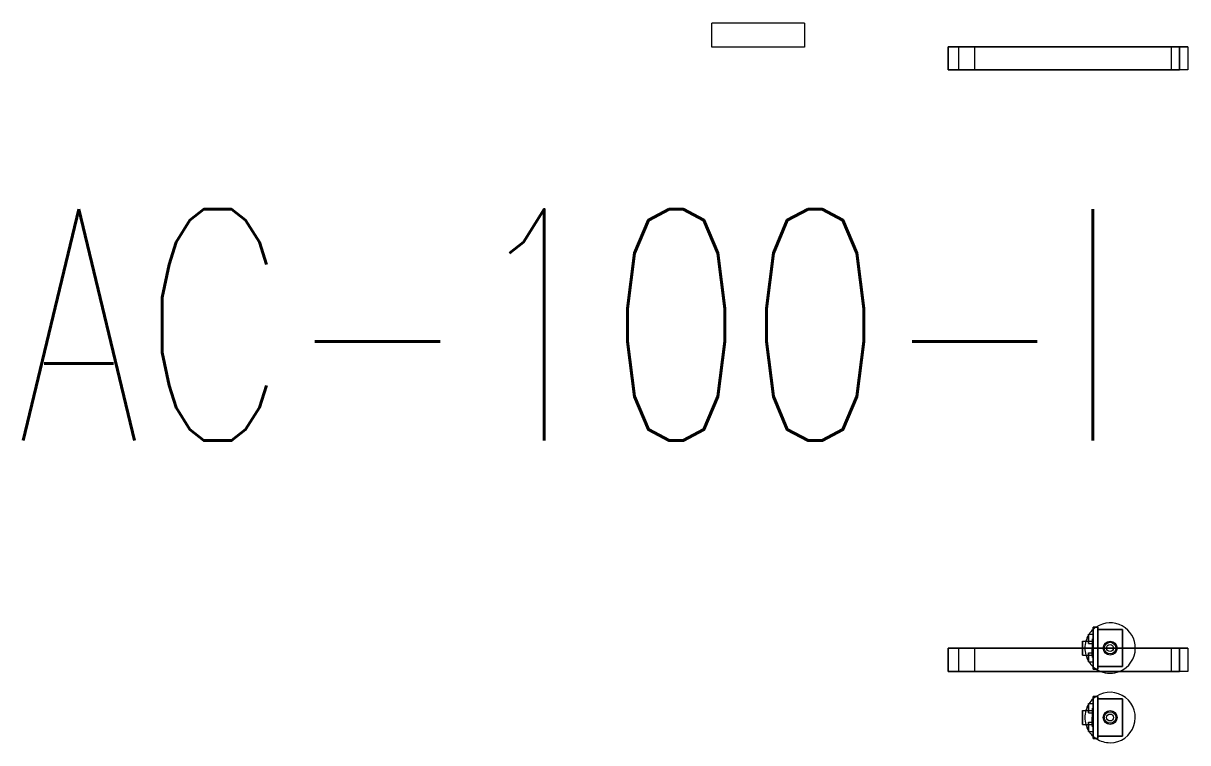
# Model space of a CAD drawing. Header units: inches. Extents: x -430764 to 256483, y 7374 to 217374.
# Drawn here: x -258189 to -253160, y 117419 to 120529 of the extents above; entities that cross this region are included whole.
import ezdxf
from ezdxf.enums import TextEntityAlignment as Align

# ---------------------------------------------------------------- set-up
doc = ezdxf.new("R2010")
doc.units = ezdxf.units.IN
doc.header["$MEASUREMENT"] = 0
doc.layers.add('CABLETRAYLAYOUT-EMBED 2_DWG$0$DwgTemplate', color=7, linetype='Continuous', lineweight=9)
doc.layers.add('Labels', color=7, linetype='Continuous', lineweight=5)
doc.styles.add('HZTXT', font='simplexs.shx', dxfattribs={"width": 0.7, "bigfont": 'hztxt.shx'})

msp = doc.modelspace()

# ---------------------------------------------------------------- linework, layer by layer
at = {"layer": 'CABLETRAYLAYOUT-EMBED 2_DWG$0$DwgTemplate', "color": 252, "linetype": 'Continuous'}
for p, q in [((-255215.30904, 120425.70192), (-255215.30904, 120528.82592)), ((-254815.30904, 120528.82592), (-255215.30904, 120528.82592)), ((-254815.30904, 120528.82592), (-254815.30904, 120425.70192)), ((-254815.30904, 120425.70192), (-255215.30904, 120425.70192)), ((-254194.94433, 120327.26392), (-254194.94433, 120427.26392)), ((-254194.94433, 120327.26392), (-254194.94433, 120427.26392)), ((-254194.94433, 120427.26392), (-254194.94433, 120327.26392)), ((-254194.94433, 120427.26392), (-254194.94433, 120327.26392)), ((-253194.94433, 120427.26392), (-254194.94433, 120427.26392)), ((-253194.94433, 120427.26392), (-254194.94433, 120427.26392)), ((-254194.94433, 120427.26392), (-253194.94433, 120427.26392)), ((-253194.94433, 120427.26392), (-254194.94433, 120427.26392)), ((-253230.29967, 120427.26392), (-254149.53849, 120427.26392)), ((-253230.29967, 120427.26392), (-254149.53849, 120427.26392)), ((-254078.82781, 120427.26392), (-254149.53849, 120427.26392)), ((-254078.82781, 120427.26392), (-254149.53849, 120427.26392)), ((-254149.53849, 120427.26392), (-254149.53849, 120327.26392)), ((-254149.53849, 120427.26392), (-254149.53849, 120327.26392)), ((-254078.82781, 120427.26392), (-253194.94433, 120427.26392)), ((-253194.94433, 120427.26392), (-254078.82781, 120427.26392)), ((-254078.82781, 120327.26392), (-254078.82781, 120427.26392)), ((-254078.82781, 120327.26392), (-254078.82781, 120427.26392)), ((-253230.29967, 120327.26392), (-253230.29967, 120427.26392)), ((-253230.29967, 120327.26392), (-253230.29967, 120427.26392)), ((-253230.29967, 120427.26392), (-253159.589, 120427.26392)), ((-253230.29967, 120427.26392), (-253159.589, 120427.26392)), ((-253194.94433, 120427.26392), (-253159.589, 120427.26392)), ((-253159.589, 120427.26392), (-253194.94433, 120427.26392)), ((-253194.94433, 120427.26392), (-253194.94433, 120327.26392)), ((-253194.94433, 120427.26392), (-253194.94433, 120327.26392)), ((-253194.94433, 120327.26392), (-253194.94433, 120427.26392)), ((-253194.94433, 120327.26392), (-253194.94433, 120427.26392)), ((-253159.589, 120427.26392), (-253159.589, 120327.26392)), ((-253159.589, 120427.26392), (-253159.589, 120327.26392)), ((-254194.94433, 120327.26392), (-253194.94433, 120327.26392)), ((-253194.94433, 120327.26392), (-254194.94433, 120327.26392)), ((-253194.94433, 120327.26392), (-254194.94433, 120327.26392)), ((-253194.94433, 120327.26392), (-254194.94433, 120327.26392)), ((-254149.53849, 120327.26392), (-253230.29967, 120327.26392)), ((-253230.29967, 120327.26392), (-254149.53849, 120327.26392)), ((-254149.53849, 120327.26392), (-254078.82781, 120327.26392)), ((-254149.53849, 120327.26392), (-254078.82781, 120327.26392)), ((-253194.94433, 120327.26392), (-254078.82781, 120327.26392)), ((-253194.94433, 120327.26392), (-254078.82781, 120327.26392)), ((-253159.589, 120327.26392), (-253230.29967, 120327.26392)), ((-253159.589, 120327.26392), (-253230.29967, 120327.26392)), ((-253159.589, 120327.26392), (-253194.94433, 120327.26392)), ((-253159.589, 120327.26392), (-253194.94433, 120327.26392)), ((-253568.3593, 117919.26392), (-253548.3593, 117919.26392)), ((-253568.3593, 117919.26392), (-253548.3593, 117919.26392)), ((-253548.3593, 117919.26392), (-253568.3593, 117919.26392)), ((-253548.3593, 117919.26392), (-253568.3593, 117919.26392)), ((-253568.3593, 117737.26392), (-253568.3593, 117919.26392)), ((-253568.3593, 117737.26392), (-253568.3593, 117919.26392)), ((-253568.3593, 117919.26392), (-253568.3593, 117827.26392)), ((-253568.3593, 117919.26392), (-253568.3593, 117827.26392)), ((-253548.3593, 117919.26392), (-253548.3593, 117737.26392)), ((-253548.3593, 117919.26392), (-253548.3593, 117737.26392)), ((-253548.3593, 117827.26392), (-253548.3593, 117919.26392)), ((-253548.3593, 117827.26392), (-253548.3593, 117919.26392)), ((-253548.3593, 117748.26392), (-253548.3593, 117908.26392)), ((-253548.3593, 117748.26392), (-253548.3593, 117908.26392)), ((-253441.3593, 117908.26392), (-253548.3593, 117908.26392)), ((-253441.3593, 117908.26392), (-253548.3593, 117908.26392)), ((-253548.3593, 117908.26392), (-253548.3593, 117748.26392)), ((-253548.3593, 117908.26392), (-253548.3593, 117748.26392)), ((-253548.3593, 117908.26392), (-253441.3593, 117908.26392)), ((-253548.3593, 117908.26392), (-253441.3593, 117908.26392)), ((-253441.3593, 117827.26392), (-253441.3593, 117908.26392)), ((-253441.3593, 117827.26392), (-253441.3593, 117908.26392)), ((-253441.3593, 117908.26392), (-253441.3593, 117748.26392)), ((-253441.3593, 117908.26392), (-253441.3593, 117748.26392)), ((-253613.3593, 117827.26392), (-253613.3593, 117858.26392)), ((-253613.3593, 117858.26392), (-253613.3593, 117798.26392)), ((-253613.3593, 117827.26392), (-253613.3593, 117858.26392)), ((-253613.3593, 117858.26392), (-253613.3593, 117798.26392)), ((-253613.3593, 117858.26392), (-253588.3593, 117858.26392)), ((-253588.3593, 117848.26392), (-253588.3593, 117888.26392)), ((-253588.3593, 117888.26392), (-253588.3593, 117848.26392)), ((-253588.3593, 117848.26392), (-253588.3593, 117888.26392)), ((-253588.3593, 117888.26392), (-253588.3593, 117848.26392)), ((-253588.3593, 117888.26392), (-253568.3593, 117888.26392)), ((-253588.3593, 117858.26392), (-253568.3593, 117858.26392)), ((-253588.3593, 117848.26392), (-253571.3593, 117848.26392)), ((-253568.3593, 117868.26392), (-253571.3593, 117868.26392)), ((-253568.3593, 117868.26392), (-253571.3593, 117868.26392)), ((-253571.3593, 117868.26392), (-253571.3593, 117827.26392)), ((-253571.3593, 117868.26392), (-253571.3593, 117827.26392)), ((-253571.3593, 117868.26392), (-253571.3593, 117788.26392)), ((-253571.3593, 117868.26392), (-253571.3593, 117788.26392)), ((-253571.3593, 117788.26392), (-253571.3593, 117868.26392)), ((-253571.3593, 117788.26392), (-253571.3593, 117868.26392)), ((-253571.3593, 117868.26392), (-253568.3593, 117868.26392)), ((-253571.3593, 117868.26392), (-253568.3593, 117868.26392)), ((-253571.3593, 117868.26392), (-253568.3593, 117868.26392)), ((-253571.3593, 117868.26392), (-253568.3593, 117868.26392)), ((-253568.3593, 117868.26392), (-253571.3593, 117868.26392)), ((-253568.3593, 117868.26392), (-253571.3593, 117868.26392)), ((-253571.3593, 117788.26392), (-253571.3593, 117868.26392)), ((-253571.3593, 117788.26392), (-253571.3593, 117868.26392)), ((-253571.3593, 117848.26392), (-253568.3593, 117848.26392)), ((-253568.3593, 117888.26392), (-253568.3593, 117848.26392)), ((-253568.3593, 117848.26392), (-253568.3593, 117888.26392)), ((-253568.3593, 117788.26392), (-253568.3593, 117868.26392)), ((-253568.3593, 117788.26392), (-253568.3593, 117868.26392)), ((-253568.3593, 117868.26392), (-253568.3593, 117788.26392)), ((-253568.3593, 117868.26392), (-253568.3593, 117788.26392)), ((-253568.3593, 117788.26392), (-253568.3593, 117868.26392)), ((-253568.3593, 117788.26392), (-253568.3593, 117868.26392)), ((-253568.3593, 117868.26392), (-253568.3593, 117788.26392)), ((-253568.3593, 117868.26392), (-253568.3593, 117788.26392)), ((-253568.3593, 117858.26392), (-253568.3593, 117798.26392)), ((-253568.3593, 117798.26392), (-253568.3593, 117858.26392)), ((-254194.94433, 117827.26392), (-254194.94433, 117727.26392)), ((-254194.94433, 117827.26392), (-254194.94433, 117727.26392)), ((-253194.94433, 117827.26392), (-254194.94433, 117827.26392)), ((-253194.94433, 117827.26392), (-254194.94433, 117827.26392)), ((-254194.94433, 117727.26392), (-254194.94433, 117827.26392)), ((-254194.94433, 117727.26392), (-254194.94433, 117827.26392)), ((-254194.94433, 117827.26392), (-253194.94433, 117827.26392)), ((-253194.94433, 117827.26392), (-254194.94433, 117827.26392)), ((-254149.53849, 117827.26392), (-254149.53849, 117727.26392)), ((-254149.53849, 117827.26392), (-254149.53849, 117727.26392)), ((-254078.82781, 117827.26392), (-254149.53849, 117827.26392)), ((-254078.82781, 117827.26392), (-254149.53849, 117827.26392)), ((-253230.29967, 117827.26392), (-254149.53849, 117827.26392)), ((-253230.29967, 117827.26392), (-254149.53849, 117827.26392)), ((-254078.82781, 117827.26392), (-253194.94433, 117827.26392)), ((-253194.94433, 117827.26392), (-254078.82781, 117827.26392)), ((-254078.82781, 117727.26392), (-254078.82781, 117827.26392)), ((-254078.82781, 117727.26392), (-254078.82781, 117827.26392)), ((-253613.3593, 117798.26392), (-253613.3593, 117827.26392)), ((-253613.3593, 117798.26392), (-253613.3593, 117827.26392)), ((-253613.3593, 117798.26392), (-253588.3593, 117798.26392)), ((-253588.3593, 117768.26392), (-253588.3593, 117808.26392)), ((-253588.3593, 117808.26392), (-253588.3593, 117768.26392)), ((-253588.3593, 117768.26392), (-253588.3593, 117808.26392)), ((-253588.3593, 117808.26392), (-253588.3593, 117768.26392)), ((-253588.3593, 117808.26392), (-253571.8593, 117808.26392)), ((-253588.3593, 117798.26392), (-253568.3593, 117798.26392)), ((-253571.8593, 117828.07652), (-253571.8593, 117829.49073)), ((-253571.8593, 117828.07652), (-253571.8593, 117829.49073)), ((-253571.8593, 117827.26392), (-253571.8593, 117829.49073)), ((-253571.8593, 117829.49073), (-253571.8593, 117827.26392)), ((-253571.8593, 117829.49073), (-253571.3593, 117829.49073)), ((-253571.8593, 117829.49073), (-253571.3593, 117829.49073)), ((-253571.8593, 117828.07652), (-253571.8593, 117792.72118)), ((-253571.8593, 117828.07652), (-253571.8593, 117792.72118)), ((-253570.8593, 117828.07652), (-253571.8593, 117828.07652)), ((-253570.8593, 117828.07652), (-253571.8593, 117828.07652)), ((-253571.8593, 117794.13539), (-253571.8593, 117827.26392)), ((-253571.8593, 117827.26392), (-253571.8593, 117794.13539)), ((-253571.8593, 117808.26392), (-253568.3593, 117808.26392)), ((-253571.3593, 117794.13539), (-253571.8593, 117794.13539)), ((-253571.3593, 117794.13539), (-253571.8593, 117794.13539)), ((-253571.8593, 117794.13539), (-253571.8593, 117792.72118)), ((-253571.8593, 117794.13539), (-253571.8593, 117792.72118)), ((-253571.3593, 117829.49073), (-253570.8593, 117829.49073)), ((-253571.3593, 117829.49073), (-253570.8593, 117829.49073)), ((-253571.3593, 117827.26392), (-253571.3593, 117788.26392)), ((-253571.3593, 117827.26392), (-253571.3593, 117788.26392)), ((-253570.8593, 117794.13539), (-253571.3593, 117794.13539)), ((-253570.8593, 117794.13539), (-253571.3593, 117794.13539)), ((-253570.8593, 117829.49073), (-253570.8593, 117828.07652)), ((-253570.8593, 117829.49073), (-253570.8593, 117828.07652)), ((-253570.8593, 117829.49073), (-253570.8593, 117794.13539)), ((-253570.8593, 117829.49073), (-253570.8593, 117794.13539)), ((-253570.8593, 117792.72118), (-253570.8593, 117828.07652)), ((-253570.8593, 117828.07652), (-253570.8593, 117792.72118)), ((-253570.8593, 117792.72118), (-253570.8593, 117794.13539)), ((-253570.8593, 117792.72118), (-253570.8593, 117794.13539)), ((-253568.3593, 117827.26392), (-253568.3593, 117737.26392)), ((-253568.3593, 117827.26392), (-253568.3593, 117737.26392)), ((-253568.3593, 117808.26392), (-253568.3593, 117768.26392)), ((-253568.3593, 117768.26392), (-253568.3593, 117808.26392)), ((-253548.3593, 117737.26392), (-253548.3593, 117827.26392)), ((-253548.3593, 117737.26392), (-253548.3593, 117827.26392)), ((-253441.3593, 117748.26392), (-253441.3593, 117827.26392)), ((-253441.3593, 117748.26392), (-253441.3593, 117827.26392)), ((-253230.29967, 117727.26392), (-253230.29967, 117827.26392)), ((-253230.29967, 117727.26392), (-253230.29967, 117827.26392)), ((-253230.29967, 117827.26392), (-253159.589, 117827.26392)), ((-253230.29967, 117827.26392), (-253159.589, 117827.26392)), ((-253194.94433, 117827.26392), (-253159.589, 117827.26392)), ((-253159.589, 117827.26392), (-253194.94433, 117827.26392)), ((-253194.94433, 117727.26392), (-253194.94433, 117827.26392)), ((-253194.94433, 117727.26392), (-253194.94433, 117827.26392)), ((-253194.94433, 117827.26392), (-253194.94433, 117727.26392)), ((-253194.94433, 117827.26392), (-253194.94433, 117727.26392)), ((-253159.589, 117827.26392), (-253159.589, 117727.26392)), ((-253159.589, 117827.26392), (-253159.589, 117727.26392)), ((-253588.3593, 117768.26392), (-253568.3593, 117768.26392)), ((-253571.8593, 117792.72118), (-253571.3593, 117792.72118)), ((-253571.8593, 117792.72118), (-253571.3593, 117792.72118)), ((-253571.3593, 117792.72118), (-253570.8593, 117792.72118)), ((-253571.3593, 117792.72118), (-253570.8593, 117792.72118)), ((-253571.3593, 117788.26392), (-253568.3593, 117788.26392)), ((-253571.3593, 117788.26392), (-253568.3593, 117788.26392)), ((-253568.3593, 117788.26392), (-253571.3593, 117788.26392)), ((-253568.3593, 117788.26392), (-253571.3593, 117788.26392)), ((-253571.3593, 117788.26392), (-253568.3593, 117788.26392)), ((-253571.3593, 117788.26392), (-253568.3593, 117788.26392)), ((-253568.3593, 117788.26392), (-253571.3593, 117788.26392)), ((-253568.3593, 117788.26392), (-253571.3593, 117788.26392)), ((-253548.3593, 117748.26392), (-253441.3593, 117748.26392)), ((-253548.3593, 117748.26392), (-253441.3593, 117748.26392)), ((-253441.3593, 117748.26392), (-253548.3593, 117748.26392)), ((-253441.3593, 117748.26392), (-253548.3593, 117748.26392)), ((-254194.94433, 117727.26392), (-253194.94433, 117727.26392)), ((-253194.94433, 117727.26392), (-254194.94433, 117727.26392)), ((-253194.94433, 117727.26392), (-254194.94433, 117727.26392)), ((-253194.94433, 117727.26392), (-254194.94433, 117727.26392)), ((-254149.53849, 117727.26392), (-254078.82781, 117727.26392)), ((-254149.53849, 117727.26392), (-254078.82781, 117727.26392)), ((-254149.53849, 117727.26392), (-253230.29967, 117727.26392)), ((-253230.29967, 117727.26392), (-254149.53849, 117727.26392)), ((-253194.94433, 117727.26392), (-254078.82781, 117727.26392)), ((-253194.94433, 117727.26392), (-254078.82781, 117727.26392)), ((-253568.3593, 117737.26392), (-253548.3593, 117737.26392)), ((-253568.3593, 117737.26392), (-253548.3593, 117737.26392)), ((-253548.3593, 117737.26392), (-253568.3593, 117737.26392)), ((-253548.3593, 117737.26392), (-253568.3593, 117737.26392)), ((-253159.589, 117727.26392), (-253230.29967, 117727.26392)), ((-253159.589, 117727.26392), (-253230.29967, 117727.26392)), ((-253159.589, 117727.26392), (-253194.94433, 117727.26392)), ((-253159.589, 117727.26392), (-253194.94433, 117727.26392)), ((-253568.3593, 117437.26392), (-253568.3593, 117619.26392)), ((-253568.3593, 117437.26392), (-253568.3593, 117619.26392)), ((-253548.3593, 117619.26392), (-253568.3593, 117619.26392)), ((-253548.3593, 117619.26392), (-253568.3593, 117619.26392)), ((-253568.3593, 117619.26392), (-253548.3593, 117619.26392)), ((-253568.3593, 117619.26392), (-253548.3593, 117619.26392)), ((-253568.3593, 117619.26392), (-253568.3593, 117437.26392)), ((-253568.3593, 117619.26392), (-253568.3593, 117437.26392)), ((-253548.3593, 117619.26392), (-253548.3593, 117437.26392)), ((-253548.3593, 117619.26392), (-253548.3593, 117437.26392)), ((-253548.3593, 117437.26392), (-253548.3593, 117619.26392)), ((-253548.3593, 117437.26392), (-253548.3593, 117619.26392)), ((-253441.3593, 117608.26392), (-253548.3593, 117608.26392)), ((-253441.3593, 117608.26392), (-253548.3593, 117608.26392)), ((-253548.3593, 117608.26392), (-253548.3593, 117448.26392)), ((-253548.3593, 117608.26392), (-253548.3593, 117448.26392)), ((-253548.3593, 117448.26392), (-253548.3593, 117608.26392)), ((-253548.3593, 117448.26392), (-253548.3593, 117608.26392)), ((-253548.3593, 117608.26392), (-253441.3593, 117608.26392)), ((-253548.3593, 117608.26392), (-253441.3593, 117608.26392)), ((-253441.3593, 117608.26392), (-253441.3593, 117448.26392)), ((-253441.3593, 117608.26392), (-253441.3593, 117448.26392)), ((-253441.3593, 117448.26392), (-253441.3593, 117608.26392)), ((-253441.3593, 117448.26392), (-253441.3593, 117608.26392)), ((-253613.3593, 117498.26392), (-253613.3593, 117558.26392)), ((-253613.3593, 117558.26392), (-253613.3593, 117498.26392)), ((-253613.3593, 117498.26392), (-253613.3593, 117558.26392)), ((-253613.3593, 117558.26392), (-253613.3593, 117498.26392)), ((-253613.3593, 117558.26392), (-253588.3593, 117558.26392)), ((-253588.3593, 117548.26392), (-253588.3593, 117588.26392)), ((-253588.3593, 117588.26392), (-253588.3593, 117548.26392)), ((-253588.3593, 117548.26392), (-253588.3593, 117588.26392)), ((-253588.3593, 117588.26392), (-253588.3593, 117548.26392)), ((-253588.3593, 117588.26392), (-253568.3593, 117588.26392)), ((-253588.3593, 117558.26392), (-253568.3593, 117558.26392)), ((-253588.3593, 117548.26392), (-253571.3593, 117548.26392)), ((-253571.3593, 117488.26392), (-253571.3593, 117568.26392)), ((-253571.3593, 117488.26392), (-253571.3593, 117568.26392)), ((-253571.3593, 117568.26392), (-253568.3593, 117568.26392)), ((-253571.3593, 117568.26392), (-253568.3593, 117568.26392)), ((-253568.3593, 117568.26392), (-253571.3593, 117568.26392)), ((-253568.3593, 117568.26392), (-253571.3593, 117568.26392)), ((-253568.3593, 117568.26392), (-253571.3593, 117568.26392)), ((-253568.3593, 117568.26392), (-253571.3593, 117568.26392)), ((-253571.3593, 117568.26392), (-253571.3593, 117488.26392)), ((-253571.3593, 117568.26392), (-253571.3593, 117488.26392)), ((-253571.3593, 117568.26392), (-253568.3593, 117568.26392)), ((-253571.3593, 117568.26392), (-253568.3593, 117568.26392)), ((-253571.3593, 117568.26392), (-253571.3593, 117488.26392)), ((-253571.3593, 117568.26392), (-253571.3593, 117488.26392)), ((-253571.3593, 117488.26392), (-253571.3593, 117568.26392)), ((-253571.3593, 117488.26392), (-253571.3593, 117568.26392)), ((-253571.3593, 117548.26392), (-253568.3593, 117548.26392)), ((-253568.3593, 117588.26392), (-253568.3593, 117548.26392)), ((-253568.3593, 117548.26392), (-253568.3593, 117588.26392)), ((-253568.3593, 117568.26392), (-253568.3593, 117488.26392)), ((-253568.3593, 117568.26392), (-253568.3593, 117488.26392)), ((-253568.3593, 117488.26392), (-253568.3593, 117568.26392)), ((-253568.3593, 117488.26392), (-253568.3593, 117568.26392)), ((-253568.3593, 117568.26392), (-253568.3593, 117488.26392)), ((-253568.3593, 117568.26392), (-253568.3593, 117488.26392)), ((-253568.3593, 117488.26392), (-253568.3593, 117568.26392)), ((-253568.3593, 117488.26392), (-253568.3593, 117568.26392)), ((-253568.3593, 117558.26392), (-253568.3593, 117498.26392)), ((-253568.3593, 117498.26392), (-253568.3593, 117558.26392)), ((-253613.3593, 117498.26392), (-253588.3593, 117498.26392)), ((-253588.3593, 117468.26392), (-253588.3593, 117508.26392)), ((-253588.3593, 117508.26392), (-253588.3593, 117468.26392)), ((-253588.3593, 117468.26392), (-253588.3593, 117508.26392)), ((-253588.3593, 117508.26392), (-253588.3593, 117468.26392)), ((-253588.3593, 117508.26392), (-253571.8593, 117508.26392)), ((-253588.3593, 117498.26392), (-253568.3593, 117498.26392)), ((-253571.8593, 117529.49073), (-253571.3593, 117529.49073)), ((-253571.8593, 117529.49073), (-253571.3593, 117529.49073)), ((-253571.8593, 117494.13539), (-253571.8593, 117529.49073)), ((-253571.8593, 117529.49073), (-253571.8593, 117494.13539)), ((-253571.8593, 117528.07652), (-253571.8593, 117529.49073)), ((-253571.8593, 117528.07652), (-253571.8593, 117529.49073)), ((-253570.8593, 117528.07652), (-253571.8593, 117528.07652)), ((-253570.8593, 117528.07652), (-253571.8593, 117528.07652)), ((-253571.8593, 117528.07652), (-253571.8593, 117492.72118)), ((-253571.8593, 117528.07652), (-253571.8593, 117492.72118)), ((-253571.8593, 117508.26392), (-253568.3593, 117508.26392)), ((-253571.8593, 117494.13539), (-253571.8593, 117492.72118)), ((-253571.8593, 117494.13539), (-253571.8593, 117492.72118)), ((-253571.3593, 117494.13539), (-253571.8593, 117494.13539)), ((-253571.3593, 117494.13539), (-253571.8593, 117494.13539)), ((-253571.8593, 117492.72118), (-253571.3593, 117492.72118)), ((-253571.8593, 117492.72118), (-253571.3593, 117492.72118)), ((-253571.3593, 117529.49073), (-253570.8593, 117529.49073)), ((-253571.3593, 117529.49073), (-253570.8593, 117529.49073)), ((-253570.8593, 117494.13539), (-253571.3593, 117494.13539)), ((-253570.8593, 117494.13539), (-253571.3593, 117494.13539)), ((-253571.3593, 117492.72118), (-253570.8593, 117492.72118)), ((-253571.3593, 117492.72118), (-253570.8593, 117492.72118)), ((-253570.8593, 117529.49073), (-253570.8593, 117528.07652)), ((-253570.8593, 117529.49073), (-253570.8593, 117528.07652)), ((-253570.8593, 117529.49073), (-253570.8593, 117494.13539)), ((-253570.8593, 117529.49073), (-253570.8593, 117494.13539)), ((-253570.8593, 117492.72118), (-253570.8593, 117528.07652)), ((-253570.8593, 117528.07652), (-253570.8593, 117492.72118)), ((-253570.8593, 117492.72118), (-253570.8593, 117494.13539)), ((-253570.8593, 117492.72118), (-253570.8593, 117494.13539)), ((-253568.3593, 117508.26392), (-253568.3593, 117468.26392)), ((-253568.3593, 117468.26392), (-253568.3593, 117508.26392)), ((-253588.3593, 117468.26392), (-253568.3593, 117468.26392)), ((-253568.3593, 117488.26392), (-253571.3593, 117488.26392)), ((-253568.3593, 117488.26392), (-253571.3593, 117488.26392)), ((-253571.3593, 117488.26392), (-253568.3593, 117488.26392)), ((-253571.3593, 117488.26392), (-253568.3593, 117488.26392)), ((-253571.3593, 117488.26392), (-253568.3593, 117488.26392)), ((-253571.3593, 117488.26392), (-253568.3593, 117488.26392)), ((-253568.3593, 117488.26392), (-253571.3593, 117488.26392)), ((-253568.3593, 117488.26392), (-253571.3593, 117488.26392)), ((-253548.3593, 117448.26392), (-253441.3593, 117448.26392)), ((-253548.3593, 117448.26392), (-253441.3593, 117448.26392)), ((-253441.3593, 117448.26392), (-253548.3593, 117448.26392)), ((-253441.3593, 117448.26392), (-253548.3593, 117448.26392)), ((-253568.3593, 117437.26392), (-253548.3593, 117437.26392)), ((-253568.3593, 117437.26392), (-253548.3593, 117437.26392)), ((-253548.3593, 117437.26392), (-253568.3593, 117437.26392)), ((-253548.3593, 117437.26392), (-253568.3593, 117437.26392))]:
    msp.add_line(p, q, dxfattribs=at)
for centre, radius in [((-253494.8593, 117828.26392), 30), ((-253494.8593, 117828.26392), 30), ((-253494.8593, 117828.26392), 30), ((-253494.8593, 117828.26392), 30), ((-253494.8593, 117828.26392), 25), ((-253494.8593, 117828.26392), 25), ((-253494.8593, 117828.26392), 25), ((-253494.8593, 117828.26392), 25), ((-253494.8593, 117828.26392), 15), ((-253494.8593, 117828.26392), 15), ((-253494.8593, 117828.26392), 15), ((-253494.8593, 117828.26392), 15), ((-253494.8593, 117528.26392), 30), ((-253494.8593, 117528.26392), 30), ((-253494.8593, 117528.26392), 30), ((-253494.8593, 117528.26392), 30), ((-253494.8593, 117528.26392), 25), ((-253494.8593, 117528.26392), 25), ((-253494.8593, 117528.26392), 25), ((-253494.8593, 117528.26392), 25), ((-253494.8593, 117528.26392), 15), ((-253494.8593, 117528.26392), 15), ((-253494.8593, 117528.26392), 15), ((-253494.8593, 117528.26392), 15)]:
    msp.add_circle(centre, radius, dxfattribs=at)
for centre, start, end in [((-253494.8593, 117828.26392), 132.40074011, 146.60151149), ((-253494.8593, 117828.26392), 132.40074011, 146.60151149), ((-253494.8593, 117828.26392), 123.39848839, 132.40074011), ((-253494.8593, 117828.26392), 123.39848839, 132.40074011), ((-253494.8593, 117828.26392), 359.4743433, 123.39848839), ((-253494.8593, 117828.26392), 359.4743433, 123.39848839), ((-253494.8593, 117828.26392), 164.02431717, 195.97568283), ((-253494.8593, 117828.26392), 164.02431717, 195.97568283), ((-253494.8593, 117828.26392), 149.07025265, 164.02431717), ((-253494.8593, 117828.26392), 149.07025265, 164.02431717), ((-253494.8593, 117828.26392), 146.60151149, 149.07025265), ((-253494.8593, 117828.26392), 146.60151149, 149.07025265), ((-253494.8593, 117828.26392), 195.97568283, 210.92974735), ((-253494.8593, 117828.26392), 195.97568283, 210.92974735), ((-253494.8593, 117828.26392), 292.08828977, 359.4743433), ((-253494.8593, 117828.26392), 292.08828977, 359.4743433), ((-253494.8593, 117828.26392), 210.92974735, 213.39848851), ((-253494.8593, 117828.26392), 210.92974735, 213.39848851), ((-253494.8593, 117828.26392), 213.39848851, 227.59925989), ((-253494.8593, 117828.26392), 213.39848851, 227.59925989), ((-253494.8593, 117828.26392), 227.59925989, 236.60151161), ((-253494.8593, 117828.26392), 227.59925989, 236.60151161), ((-253494.8593, 117828.26392), 236.60151161, 247.91171023), ((-253494.8593, 117828.26392), 236.60151161, 247.91171023), ((-253494.8593, 117828.26392), 247.91171023, 270), ((-253494.8593, 117828.26392), 247.91171023, 270), ((-253494.8593, 117828.26392), 270, 292.08828977), ((-253494.8593, 117828.26392), 270, 292.08828977), ((-253494.8593, 117528.26392), 132.40074011, 146.60151149), ((-253494.8593, 117528.26392), 132.40074011, 146.60151149), ((-253494.8593, 117528.26392), 123.39848839, 132.40074011), ((-253494.8593, 117528.26392), 123.39848839, 132.40074011), ((-253494.8593, 117528.26392), 270, 123.39848839), ((-253494.8593, 117528.26392), 270, 123.39848839), ((-253494.8593, 117528.26392), 164.02431717, 195.97568283), ((-253494.8593, 117528.26392), 164.02431717, 195.97568283), ((-253494.8593, 117528.26392), 149.07025265, 164.02431717), ((-253494.8593, 117528.26392), 149.07025265, 164.02431717), ((-253494.8593, 117528.26392), 146.60151149, 149.07025265), ((-253494.8593, 117528.26392), 146.60151149, 149.07025265), ((-253494.8593, 117528.26392), 195.97568283, 210.92974735), ((-253494.8593, 117528.26392), 195.97568283, 210.92974735), ((-253494.8593, 117528.26392), 210.92974735, 213.39848851), ((-253494.8593, 117528.26392), 210.92974735, 213.39848851), ((-253494.8593, 117528.26392), 213.39848851, 227.59925989), ((-253494.8593, 117528.26392), 213.39848851, 227.59925989), ((-253494.8593, 117528.26392), 227.59925989, 236.60151161), ((-253494.8593, 117528.26392), 227.59925989, 236.60151161), ((-253494.8593, 117528.26392), 236.60151161, 270), ((-253494.8593, 117528.26392), 236.60151161, 270)]:
    msp.add_arc(centre, 109, start, end, dxfattribs=at)

# ---------------------------------------------------------------- texts
at = {"layer": 'Labels', "style": 'HZTXT', "width": 0.7}
msp.add_text('AC-100-I', height=1000, dxfattribs=at).set_placement((-255834.22502, 119224.98416), align=Align.MIDDLE_CENTER)

doc.saveas('drawing.dxf')
